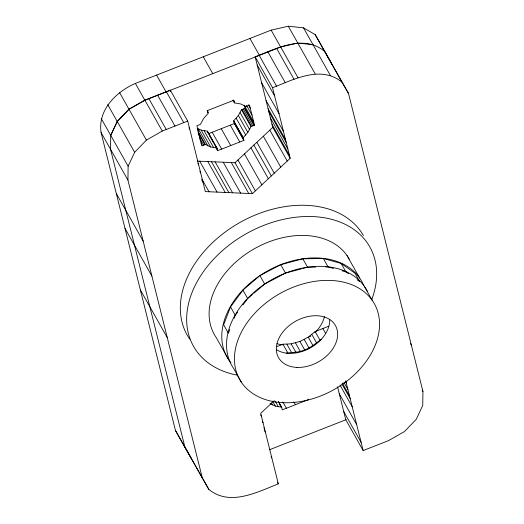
<?xml version="1.0" encoding="UTF-8"?>
<svg xmlns="http://www.w3.org/2000/svg" width="524" height="524" viewBox="0 0 524 524"><rect width="100%" height="100%" fill="white"/><g stroke="black" fill="none" stroke-linecap="round" stroke-linejoin="round"><path stroke-width="0.79" d="M274.275 400.631L260.703 413.338L278.316 483.868C256.865 492.239 229.885 506.629 208.834 489.423L175.468 430.499L101.053 132.48C97.68 109.948 116.204 91.687 135.388 83.427L271.137 30.137L288.285 26.2L303.507 27.851L315.166 34.577L348.532 93.501L422.947 391.52L422.757 405.438L416.239 419.305L404.489 431.54L388.611 440.573L363.158 450.561L345.748 419.659L337.535 386.771M110.551 149.333L110.708 135.284L117.225 121.417L128.976 109.182L144.853 100.156L170.313 90.161L187.723 121.064L205.336 191.594L252.43 193.644L290.178 158.287L272.565 87.757L255.155 56.847C276.718 48.516 303.593 33.962 324.67 51.431M202.349 478.124L127.935 180.105L128.118 166.187L134.642 152.32L146.393 140.085L162.263 131.059L187.723 121.064M357.106 279.796L359.739 281.657L354.99 273.227L341.17 263.454L323.373 258.515L302.82 258.797L280.74 264.672L259.93 275.631L242.92 290.099L230.54 306.887L223.637 324.795L228.385 333.225L229.826 329.491M234.143 318.297L235.289 315.317L237.673 312.088M243.876 140.386L234.379 123.533L233.704 120.841L238.348 115.509L241.492 109.713L245.016 108.324L254.513 125.184L250.989 126.566L247.845 132.362L243.202 137.694L243.876 140.386L217.571 150.709L216.903 148.023L207.406 131.17L201.157 130.109L197.168 128.315M110.741 135.415L117.258 121.548L129.009 109.313L144.886 100.287L280.641 46.99L297.783 43.053L313.005 44.704M242.907 304.988L247.669 298.529L252.529 294.396M197.266 161.097L235.014 162.741L272.768 127.384L255.155 56.847M276.574 346.691L282.914 344.209L291.148 343.855L299.911 341.445L308.204 337.161L315.127 331.561L328.797 326.19M286.255 353.189C292.287 352.22 298.863 352.645 304.66 349.875C311.04 347.805 315.88 342.932 321.284 339.434M253.74 293.361L264.679 284.06L285.488 273.102L301.261 268.904M272.565 87.757C294.016 79.386 320.996 64.996 342.048 82.203L348.532 93.501M208.074 133.856L234.379 123.533M216.903 148.023L210.655 146.969L205.434 144.454L201.917 145.836L199.402 135.788L196.9 125.753L200.417 124.371L203.561 118.568L208.218 113.23L207.543 110.544L233.848 100.222L234.516 102.907L240.758 103.968L245.979 106.483L249.503 105.101L254.513 125.184M269.487 449.743L346.259 419.606M302.833 268.484L307.568 267.22L315.474 267.116M325.751 266.978L328.122 266.945L333.539 268.445M270.142 403.598L275.369 406.113L281.611 407.174L282.285 409.86L308.584 399.537L308.479 399.111M342.048 270.81L345.919 271.884L348.552 273.744M324.631 51.3L331.148 62.729L331.541 64.308M175.468 430.499L208.834 489.423M184.933 447.221L191.45 458.651M315.166 34.577L342.048 82.203M303.507 27.851L330.382 75.476M288.285 26.2L315.166 73.825M280.609 46.859L298.018 77.762M271.137 30.137L280.641 46.99M276.626 48.418L294.043 79.32M267.882 51.856L285.292 82.759M249.928 38.462L259.426 55.321M259.131 55.289L276.548 86.191M257.179 64.95L274.589 95.853M410.528 343.554L411.32 344.956M261.627 82.766L279.037 113.669M266.074 100.582L283.491 131.485M268.098 108.684L285.508 139.587M268.825 111.605L286.242 142.508M270.43 118.031L287.846 148.934M346.986 255.509L359.654 277.982M364.403 286.412L372.315 300.462M422.154 390.118L422.947 391.52M272.035 124.463L289.451 155.366M272.768 127.384L290.178 158.287M269.821 130.148L287.231 161.051M341.17 263.454L345.919 271.884M248.304 104.728L250.282 108.239M246.47 105.311L252.011 115.142M263.33 136.227L280.74 167.13M253.734 122.046L244.236 105.186L245.016 108.324M244.466 108.547L253.963 125.4M243.254 109.018L252.751 125.878M242.042 109.496L251.54 126.35M241.492 109.713L250.989 126.566M323.373 258.515L328.122 266.945M233.39 100.163L234.182 101.564M233.226 100.379L234.411 102.488M240.123 112.647L249.621 129.507M256.839 142.299L274.255 173.202M232.931 100.097L234.516 102.907M238.348 115.509L247.845 132.362M253.891 145.063L271.308 175.966M203.266 56.782L212.764 73.642M236.2 118.254L245.697 135.107M250.944 147.827L268.353 178.73M233.704 120.841L243.202 137.694M233.809 121.26L243.306 138.113M234.038 122.184L243.536 139.043M234.274 123.107L243.771 139.967M230.265 125.144L239.763 141.997M244.453 153.899L261.869 184.808M302.82 258.797L307.568 267.22M221.226 128.694L230.724 145.548M237.962 159.977L255.378 190.88M207.091 110.485L207.877 111.887M207.321 111.402L208.113 112.811M235.014 162.741L252.43 193.644M231.333 162.584L248.749 193.487M322.869 328.522L325.64 333.434M212.187 132.245L221.685 149.098M207.511 131.59L217.008 148.443M209.325 135.323L210.117 136.725M210.91 138.133L213.281 142.345M214.074 143.746L214.866 145.155M215.659 146.556L217.237 149.366M216.681 148.888L217.467 150.29M223.244 162.23L240.654 193.133M280.74 264.672L285.488 273.102M345.486 381.551L346.279 382.952M204.177 130.83L213.674 147.683M343.927 382.356L347.884 389.384M315.127 331.561L319.876 339.991M201.157 130.109L210.655 146.969M342.369 383.168L349.488 395.81M198.399 129.028L207.897 145.888M341.91 383.987L350.222 398.731M197.306 129.14L198.098 130.548M197.915 131.105L205.434 144.454M215.148 161.877L232.558 192.78M198.157 132.729L204.884 144.67M311.852 334.502L316.601 342.932M339.971 385.061L352.239 406.834M198.164 133.456L199.349 135.565M198.668 134.609L199.52 136.233M199.323 137.419L203.672 145.141M199.926 139.626L200.718 141.035M200.882 142.81L202.467 145.62M211.467 161.72L228.883 192.622M308.204 337.161L312.952 345.591M339.277 393.747L356.693 424.65M188.954 127.758L189.747 129.159M207.792 161.556L225.202 192.459M166.331 91.72L183.747 122.623M156.597 75.102L166.095 91.962M304.208 339.493L308.957 347.923M343.724 411.563L361.141 442.466M199.696 161.202L217.106 192.112M299.911 341.445L304.66 349.875M197.849 163.39L198.642 164.798M259.93 275.631L264.679 284.06M157.58 95.158L174.996 126.061M199.873 171.492L200.666 172.894M295.49 342.919L300.239 351.349M201.891 179.116L209.017 191.758M201.812 180.138L202.998 182.247M291.148 343.855L295.896 352.285M148.829 98.591L166.246 129.494M286.936 344.281L291.685 352.711M282.914 344.209L287.663 352.632M144.853 100.156L162.263 131.059M135.388 83.427L144.886 100.287M242.92 290.099L247.669 298.529M119.511 92.46L146.393 140.085M293.853 401.888L295.431 404.698M230.54 306.887L235.289 315.317M282.829 401.928L286.392 408.248M278.447 401.554L281.611 407.174M278.552 401.974L281.716 407.593M279.574 404.299L280.366 405.707M275.218 401.214L278.382 406.834M117.225 121.417L134.642 152.32M107.761 104.695L117.258 121.548M272.598 401.201L275.369 406.113M271.419 402.93L272.604 405.032M101.243 118.562L128.118 166.187M260.644 414.857L261.437 416.259M101.053 132.48L127.935 180.105M229.001 360.204L216.34 337.731A77.27 55.112 -29.4 0 1 252.961 249.548A77.27 55.112 -29.4 0 1 349.488 259.603M241.669 382.684L233.75 368.634A77.27 55.112 -29.4 0 1 270.862 280.17A77.27 55.112 -29.4 0 1 367.265 291.226M262.249 421.283L263.041 422.691M263.854 427.715L264.646 429.117M264.188 429.935L265.373 432.045M271.052 456.548L271.845 457.956M116.289 193.48L143.163 241.106M277.524 482.466L278.316 483.868M125.02 228.451L151.895 276.083M140.373 289.942L167.254 337.574M345.729 380.765L363.158 450.561M207.406 131.17L207.74 132.513M170.313 90.161L170.68 91.635M110.518 149.202L184.965 447.352M237.379 375.177A101.191 72.174 -29.4 0 1 195.373 285.017A101.191 72.174 -29.4 0 1 316.791 216.825A101.191 72.174 -29.4 0 1 371.68 299.754M189.786 339.218A101.191 72.174 -29.4 0 1 236.796 224.305A101.191 72.174 -29.4 0 1 363.387 235.525M329.727 319.607A32.658 23.292 -29.4 0 1 310.529 347.805A32.658 23.292 -29.4 0 1 276.449 349.659M230.94 362.759A77.27 55.112 -29.4 0 1 258.732 276.43M260.068 275.519A77.27 55.112 -29.4 0 1 322.398 258.28M324.061 258.463A77.27 55.112 -29.4 0 1 363.853 285.737M324.441 316.594A32.658 23.292 -29.4 0 1 314.957 332.53M310.85 336.054A32.658 23.292 -29.4 0 1 309.599 336.965M282.58 344.812A32.658 23.292 -29.4 0 1 277.091 343.718M283.124 402.687A77.27 55.112 -29.4 0 0 378.262 313.588A77.27 55.112 -29.4 0 0 259.59 308.426A77.27 55.112 -29.4 0 0 283.124 402.687M296.905 367.403A32.658 23.292 -29.4 0 0 337.109 329.747A32.658 23.292 -29.4 0 0 286.956 327.566A32.658 23.292 -29.4 0 0 296.905 367.403"/></g></svg>
